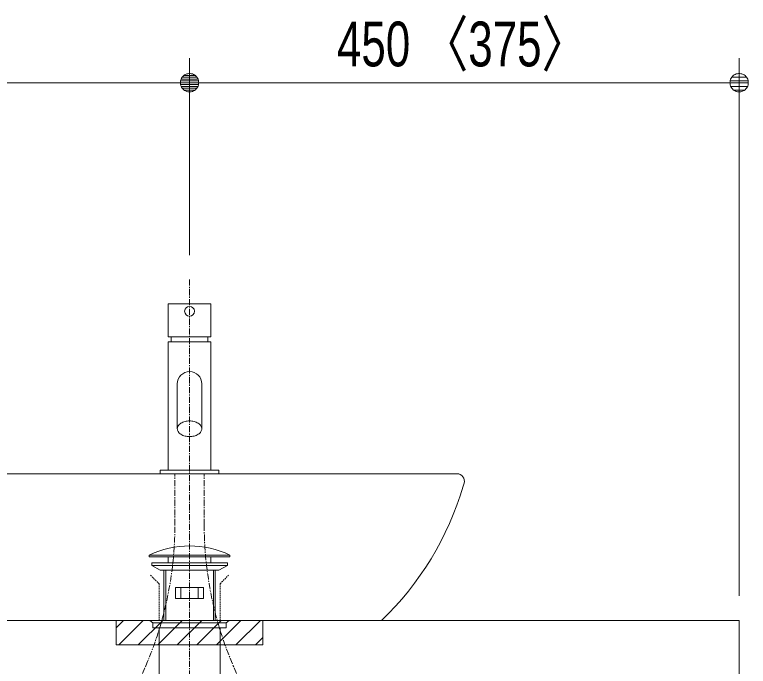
# Model space of a CAD drawing. Units: millimetres, scale not verified. Extents: x -6062 to 6062, y -3045 to 3045.
# Drawn here: x -2311 to -1710, y -1368 to -834 of the extents above; entities that cross this region are included whole.
import ezdxf
from ezdxf.enums import TextEntityAlignment as Align

# ---------------------------------------------------------------- set-up
doc = ezdxf.new("R2010")
doc.units = ezdxf.units.MM
doc.header["$LTSCALE"] = 20
doc.linetypes.add('CHAIN1', pattern=[8, 5, -1, 1, -1])
doc.linetypes.add('DASHED1', pattern=[1.8, 1.2, -0.6])
for name, color, linetype, lineweight in [('0-2_5ボウル・キャビネット', 7, 'Continuous', 9), ('0-4_0', 7, 'Continuous', 9), ('0-5_2寸法-1', 7, 'Continuous', 9), ('0-7_4給排水', 7, 'Continuous', 9)]:
    doc.layers.add(name, color=color, linetype=linetype, lineweight=lineweight)
doc.styles.add('ＭＳ Ｐゴシック', font='')
doc.styles.get('ＭＳ Ｐゴシック').set_extended_font_data('MS PGothic')

# ---------------------------------------------------------------- blocks, each defined once
blk = doc.blocks.new('_Dot')
at = {"layer": '0-4_0'}
for p, q in [((-10, 0), (-20, 0)), ((9.78, 2), (-9.78, 2)), ((7.99, 6), (-7.99, 6)), ((9.16, -3.98), (-9.16, -3.98)), ((6, -7.98), (-6, -7.98))]:
    blk.add_line(p, q, dxfattribs=at)
for points in [[(10, 0), (9.92, 1.25), (9.69, 2.49), (9.3, 3.68), (8.76, 4.82), (8.09, 5.88), (7.29, 6.85), (6.37, 7.71), (5.36, 8.44), (4.26, 9.05), (3.09, 9.51), (1.87, 9.82), (0.63, 9.98), (-0.63, 9.98), (-1.87, 9.82), (-3.09, 9.51), (-4.26, 9.05), (-5.36, 8.44), (-6.37, 7.71), (-7.29, 6.85), (-8.09, 5.88), (-8.76, 4.82), (-9.3, 3.68), (-9.69, 2.49), (-9.92, 1.25), (-10, 0), (0, 0)], [(-10, 0), (-9.92, -1.25), (-9.69, -2.49), (-9.3, -3.68), (-8.76, -4.82), (-8.09, -5.88), (-7.29, -6.85), (-6.37, -7.71), (-5.36, -8.44), (-4.26, -9.05), (-3.09, -9.51), (-1.87, -9.82), (-0.63, -9.98), (0.63, -9.98), (1.87, -9.82), (3.09, -9.51), (4.26, -9.05), (5.36, -8.44), (6.37, -7.71), (7.29, -6.85), (8.09, -5.88), (8.76, -4.82), (9.3, -3.68), (9.69, -2.49), (9.92, -1.25), (10, 0), (0, 0)]]:
    blk.add_lwpolyline(points, close=True, dxfattribs=at)
blk = doc.blocks.new('グループ-10')
at = {"layer": '0-7_4給排水', "linetype": 'CHAIN1'}
blk.add_line((-7600, -21020), (-7600, -41500), dxfattribs=at)
at = {"layer": '0-7_4給排水'}
for p, q in [((-8020, -25780), (-8020, -26600)), ((-7990, -25780), (-7990, -26600)), ((-7210, -25780), (-7210, -26600)), ((-7180, -25780), (-7180, -26600))]:
    blk.add_line(p, q, dxfattribs=at)
for points in [[(-8260, -25530), (-6940, -25530), (-6940, -25560), (-8260, -25560)], [(-7950, -25560), (-7250, -25560), (-7250, -25660), (-7950, -25660)], [(-8220, -25660), (-6980, -25660), (-6980, -25700), (-8220, -25700)], [(-8081.3, -25780), (-8220, -25700), (-6980, -25700), (-7120.2, -25780)], [(-7830, -26060), (-7370, -26060), (-7370, -26240), (-7830, -26240)], [(-7740, -26060), (-7460, -26060), (-7460, -26240), (-7740, -26240)], [(-8200, -26640), (-8250, -26600), (-6950, -26600), (-7000, -26640)], [(-8200, -26640), (-7000, -26640), (-7000, -26720), (-8200, -26720)], [(-8100, -26720), (-7100, -26720), (-7100, -27760), (-8100, -27760)]]:
    blk.add_lwpolyline(points, close=True, dxfattribs=at)
blk.add_arc((-7600, -26907), 1527, 64.39147, 115.60853, dxfattribs=at)
blk = doc.blocks.new('グループ-16')
at = {"layer": '0-2_5ボウル・キャビネット'}
for p, q in [((-11980, -24200), (-3220, -24200)), ((-12079.9, -24405.3), (-12095.1, -24354)), ((-3104.9, -24354), (-3120.1, -24405.3)), ((-4456.7, -26600), (-10743.3, -26600))]:
    blk.add_line(p, q, dxfattribs=at)
at = {"layer": '0-2_5ボウル・キャビネット', "linetype": 'DASHED1'}
blk.add_lwpolyline([(-8240, -25860), (-8100, -26000), (-8100, -26600), (-7100, -26600), (-7100, -26000), (-6960, -25860)], dxfattribs=at)
at = {"layer": '0-2_5ボウル・キャビネット'}
for centre, radius, start, end in [((-11980, -24320), 120, 90, 196.45253), ((-3220, -24320), 120, 343.54747, 90), ((-7284.7, -22989.2), 5000, 196.45253, 226.23274), ((-7915.3, -22989.2), 5000, 313.76726, 343.54747)]:
    blk.add_arc(centre, radius, start, end, dxfattribs=at)
blk = doc.blocks.new('グループ-22')
at = {"layer": '0-7_4給排水'}
for p, q in [((-7900, -21960), (-7900, -22040)), ((-7300, -21960), (-7300, -22040))]:
    blk.add_line(p, q, dxfattribs=at)
at = {"layer": '0-7_4給排水', "linetype": 'CHAIN1'}
for p, q in [((-8624.1, -28057.7), (-8315.9, -27342.3)), ((-6575.9, -28057.7), (-6884.1, -27342.3))]:
    blk.add_line(p, q, dxfattribs=at)
at = {"layer": '0-7_4給排水'}
for points in [[(-7250, -21420), (-7950, -21420), (-7950, -21960), (-7250, -21960)], [(-7950, -22040), (-7950, -24140), (-7250, -24140), (-7250, -22040)], [(-8080, -24140), (-8080, -24200), (-7120, -24200), (-7120, -24140)]]:
    blk.add_lwpolyline(points, close=True, dxfattribs=at)
for points in [[(-7800, -22727.8), (-7800, -23463.4), (-7799.2, -23475), (-7796.7, -23486.8), (-7792.3, -23498.8), (-7786, -23510.7), (-7777.7, -23522.5), (-7767.4, -23533.8), (-7755.3, -23544.5), (-7741.4, -23554.3), (-7726.1, -23563.2), (-7709.4, -23571), (-7691.9, -23577.6), (-7673.6, -23583), (-7655, -23587), (-7636.4, -23589.8), (-7618, -23591.5), (-7600, -23592), (-7582, -23591.5), (-7563.6, -23589.8), (-7545, -23587), (-7526.4, -23583), (-7508.1, -23577.6), (-7490.6, -23571), (-7473.9, -23563.2), (-7458.6, -23554.3), (-7444.7, -23544.5), (-7432.6, -23533.8), (-7422.3, -23522.5), (-7414, -23510.7), (-7407.7, -23498.8), (-7403.3, -23486.8), (-7400.8, -23475), (-7400, -23463.4), (-7400, -22728)], [(-7400, -23463.4), (-7400.8, -23451.9), (-7403.3, -23440), (-7407.7, -23428), (-7414, -23416.1), (-7422.3, -23404.4), (-7432.6, -23393.1), (-7444.7, -23382.4), (-7458.6, -23372.5), (-7473.9, -23363.6), (-7490.6, -23355.8), (-7508.1, -23349.2), (-7526.4, -23343.9), (-7545, -23339.8), (-7563.6, -23337), (-7582, -23335.4), (-7600, -23334.9), (-7618, -23335.4), (-7636.4, -23337), (-7655, -23339.8), (-7673.6, -23343.9), (-7691.9, -23349.2), (-7709.4, -23355.8), (-7726.1, -23363.6), (-7741.4, -23372.5), (-7755.3, -23382.4), (-7767.4, -23393.1), (-7777.7, -23404.4), (-7786, -23416.1), (-7792.3, -23428), (-7796.7, -23440), (-7799.2, -23451.9), (-7800, -23463.4)]]:
    blk.add_lwpolyline(points, dxfattribs=at)
at = {"layer": '0-7_4給排水', "linetype": 'CHAIN1'}
for points in [[(-7840, -25034.8), (-7840, -24882.1), (-7840, -24200)], [(-7360, -25034.8), (-7360, -24882.1), (-7360, -24200)]]:
    blk.add_lwpolyline(points, dxfattribs=at)
at = {"layer": '0-7_4給排水'}
blk.add_circle((-7600, -21540), 80, dxfattribs=at)
for start, end in [(90, 180), (0, 90)]:
    blk.add_arc((-7600, -22728), 200, start, end, dxfattribs=at)
at = {"layer": '0-7_4給排水', "linetype": 'CHAIN1'}
for centre, start, end in [((-13672.2, -25034.8), 336.69371, 0), ((-1527.8, -25034.8), 180, 203.30629)]:
    blk.add_arc(centre, 5832.2, start, end, dxfattribs=at)
blk = doc.blocks.new('グループ-28')
at = {"layer": '0-2_5ボウル・キャビネット'}
blk.add_lwpolyline([(-16600, -26600), (1400, -26600), (1400, -27600), (-16600, -27600)], close=True, dxfattribs=at)
blk = doc.blocks.new('グループ-34')
at = {"layer": '0-2_5ボウル・キャビネット'}
blk.add_blockref('グループ-28', (0, 0), dxfattribs=at)
blk = doc.blocks.new('グループ-35')
at = {"layer": '0-2_5ボウル・キャビネット'}
blk.add_blockref('グループ-34', (0, 0), dxfattribs=at)

msp = doc.modelspace()

# ---------------------------------------------------------------- linework, layer by layer
at = {"layer": '0-2_5ボウル・キャビネット'}
for p, q in [((-2227.5, -1336), (-2221.5, -1330)), ((-2225.5, -1350), (-2205.5, -1330)), ((-2209.5, -1350), (-2189.5, -1330)), ((-2193.5, -1350), (-2173.5, -1330)), ((-2177.5, -1350), (-2157.5, -1330)), ((-2161.5, -1350), (-2141.5, -1330)), ((-2145.5, -1350), (-2125.5, -1330)), ((-2129.5, -1350), (-2109.5, -1330)), ((-2113.5, -1350), (-2107.5, -1344))]:
    msp.add_line(p, q, dxfattribs=at)
msp.add_lwpolyline([(-2227.5, -1350), (-2227.5, -1330), (-2107.5, -1330), (-2107.5, -1350)], close=True, dxfattribs=at)
at = {"layer": '0-2_5ボウル・キャビネット', "linetype": 'DASHED1'}
msp.add_lwpolyline([(-2227.5, -1350), (-2227.5, -1330), (-2107.5, -1330), (-2107.5, -1350)], close=True, dxfattribs=at)
at = {"layer": '0-5_2寸法-1'}
for p, q in [((-2167.5, -1031), (-2167.5, -870)), ((-2167.5, -1031), (-2167.5, -870)), ((-1717.5, -1310), (-1717.5, -870)), ((-2602.49, -890), (-2182.51, -890)), ((-1732.51, -890), (-2152.49, -890))]:
    msp.add_line(p, q, dxfattribs=at)

# ---------------------------------------------------------------- block references
at = {"layer": '0-2_5ボウル・キャビネット', "xscale": 0.05, "yscale": 0.05}
for name in ['グループ-16', 'グループ-35']:
    msp.add_blockref(name, (-1787.5, 0), dxfattribs=at)
at = {"layer": '0-5_2寸法-1', "xscale": 0.7503418, "yscale": 0.7503418}
for p in [(-2167.5, -890), (-1717.5, -890)]:
    msp.add_blockref('_Dot', p, dxfattribs=at)
at = {"layer": '0-5_2寸法-1', "xscale": 0.7503418, "yscale": 0.7503418, "rotation": 180}
msp.add_blockref('_Dot', (-2167.5, -890), dxfattribs=at)
at = {"layer": '0-7_4給排水', "xscale": 0.05, "yscale": 0.05}
for name in ['グループ-10', 'グループ-22']:
    msp.add_blockref(name, (-1787.5, 0), dxfattribs=at)

# ---------------------------------------------------------------- texts
at = {"layer": '0-5_2寸法-1', "style": 'ＭＳ Ｐゴシック', "width": 0.75}
msp.add_text('450 〈375〉', height=36.66, dxfattribs=at).set_placement((-2046.82, -887.65), align=Align.BOTTOM_LEFT)

doc.saveas('drawing.dxf')
